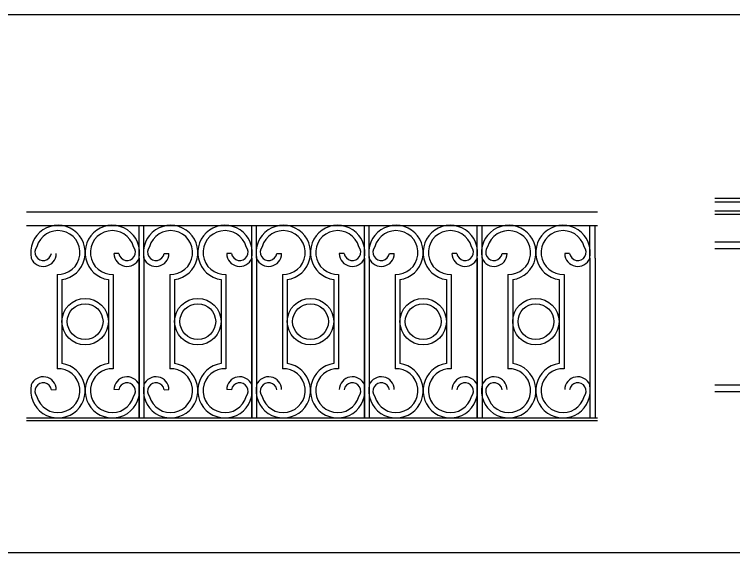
# Model space of a CAD drawing. Extents: x 12262 to 40734, y 30451 to 49613.
# Drawn here: x 28071 to 30762, y 41008 to 43021 of the extents above; entities that cross this region are included whole.
import ezdxf

# ---------------------------------------------------------------- set-up
doc = ezdxf.new("R2010")
doc.units = 0
doc.header["$LTSCALE"] = 0.85
doc.header["$MEASUREMENT"] = 0
doc.layers.get('0').update_dxf_attribs({"linetype": 'CONTINUOUS'})
doc.layers.add('www.cad-blocks.net', color=7, linetype='CONTINUOUS')

# ---------------------------------------------------------------- blocks, each defined once
blk = doc.blocks.new('A$C700D6C63')
for p, q in [((0, 780), (2137.5, 780)), ((0, 730), (220, 730)), ((220, 730), (400, 730)), ((400, 730), (2137.5, 730)), ((421.6, 10), (421.6, 730)), ((421.6, 606.9), (421.6, 730)), ((440, 606.9), (440, 730)), ((843.3, 10), (843.3, 730)), ((843.3, 606.9), (843.3, 730)), ((861.6, 606.9), (861.6, 730)), ((1264.9, 10), (1264.9, 730)), ((1264.9, 606.9), (1264.9, 730)), ((1283.3, 606.9), (1283.3, 730)), ((1686.5, 606.9), (1686.5, 730)), ((1686.8, 10), (1686.8, 730)), ((1705.2, 606.9), (1705.2, 730)), ((2108.4, 606.9), (2108.4, 730)), ((2128.4, 606.9), (2128.4, 730)), ((346.1, 624.5), (328, 624.3)), ((515.6, 624.5), (533.7, 624.3)), ((767.7, 624.5), (749.6, 624.3)), ((937.2, 624.5), (955.3, 624.3)), ((1189.3, 624.5), (1171.2, 624.3)), ((1358.8, 624.5), (1376.9, 624.3)), ((1611, 624.5), (1592.9, 624.3)), ((1780.7, 624.5), (1798.8, 624.3)), ((2032.9, 624.5), (2014.8, 624.3)), ((421.6, 606.9), (421.6, 10)), ((440, 606.9), (440, 10)), ((843.3, 606.9), (843.3, 10)), ((861.6, 606.9), (861.6, 10)), ((1264.9, 606.9), (1264.9, 10)), ((1283.3, 606.9), (1283.3, 10)), ((1686.5, 606.9), (1686.5, 10)), ((1686.8, 606.9), (1686.8, 10)), ((1705.2, 606.9), (1705.2, 10)), ((2108.4, 606.9), (2108.4, 10)), ((2128.4, 606.9), (2128.4, 10)), ((114.8, 546), (114.8, 194)), ((325.2, 546), (325.2, 194)), ((536.4, 546), (536.4, 194)), ((746.9, 546), (746.9, 194)), ((958, 546), (958, 194)), ((1168.5, 546), (1168.5, 194)), ((1379.7, 546), (1379.7, 194)), ((1590.1, 546), (1590.1, 194)), ((1801.6, 546), (1801.6, 194)), ((2012, 546), (2012, 194)), ((133.1, 527), (133.1, 213)), ((306.9, 527), (306.9, 213)), ((554.7, 527), (554.7, 213)), ((728.6, 527), (728.6, 213)), ((976.4, 527), (976.4, 213)), ((1150.2, 527), (1150.2, 213)), ((1398, 527), (1398, 213)), ((1571.8, 527), (1571.8, 213)), ((1819.9, 527), (1819.9, 213)), ((1993.7, 527), (1993.7, 213)), ((93.9, 115.5), (112, 115.7)), ((346.1, 115.5), (328, 115.7)), ((515.6, 115.5), (533.7, 115.7)), ((767.7, 115.5), (749.6, 115.7)), ((0, 10), (220, 10)), ((220, 10), (400, 10)), ((400, 10), (2137.5, 10)), ((0, 0), (2137.5, 0))]:
    blk.add_line(p, q)
for centre, radius in [((220, 370), 86.9), ((220, 370), 66.9), ((641.6, 370), 86.9), ((641.6, 370), 66.9), ((1063.3, 370), 86.9), ((1063.3, 370), 66.9), ((1484.9, 370), 86.9), ((1484.9, 370), 66.9), ((1906.8, 370), 86.9), ((1906.8, 370), 66.9)]:
    blk.add_circle(centre, radius)
for centre, radius, start, end in [((118.3, 628), 102.1, 278.3468, 191.8927), ((321.7, 628), 102.1, 348.1073, 261.6532), ((539.9, 628), 102.1, 278.3468, 191.8927), ((743.4, 628), 102.1, 348.1073, 261.6532), ((961.5, 628), 102.1, 278.3468, 191.8927), ((1165, 628), 102.1, 348.1073, 261.6532), ((1383.2, 628), 102.1, 278.3468, 191.8927), ((1586.6, 628), 102.1, 348.1073, 261.6532), ((1805.1, 628), 102.1, 278.3468, 191.8927), ((2008.5, 628), 102.1, 348.1073, 261.6532), ((118.3, 628), 82.1, 267.5678, 164.8795), ((321.7, 628), 82.1, 15.1205, 272.4322), ((539.9, 628), 82.1, 267.5678, 164.8795), ((743.4, 628), 82.1, 15.1205, 272.4322), ((961.5, 628), 82.1, 267.5678, 164.8795), ((1165, 628), 82.1, 15.1205, 272.4322), ((1383.2, 628), 82.1, 267.5678, 164.8795), ((1586.6, 628), 82.1, 15.1205, 272.4322), ((1805.1, 628), 82.1, 267.5678, 164.8795), ((2008.5, 628), 82.1, 15.1205, 272.4322), ((63.2, 629.8), 31.2, 140.9601, 350.3105), ((376.8, 629.8), 31.2, 189.6895, 39.0399), ((484.9, 629.8), 31.2, 140.9601, 350.3105), ((798.4, 629.8), 31.2, 189.6895, 39.0399), ((906.5, 629.8), 31.2, 140.9601, 350.3105), ((1220.1, 629.8), 31.2, 189.6895, 39.0399), ((1328.1, 629.8), 31.2, 140.9601, 350.3105), ((1641.7, 629.8), 31.2, 189.6895, 39.0399), ((1750, 629.8), 31.2, 140.9601, 350.3105), ((2063.6, 629.8), 31.2, 189.6895, 39.0399), ((63.5, 624.9), 48.6, 201.731, 359.2499), ((376.5, 624.9), 48.6, 180.7501, 338.269), ((485.1, 624.9), 48.6, 201.731, 359.2499), ((798.2, 624.9), 48.6, 180.7501, 338.269), ((906.7, 624.9), 48.6, 201.731, 359.2499), ((1219.8, 624.9), 48.6, 180.7501, 338.269), ((1328.4, 624.9), 48.6, 201.731, 359.2499), ((1641.4, 624.9), 48.6, 180.7501, 338.269), ((1750.3, 624.9), 48.6, 201.731, 359.2499), ((2063.3, 624.9), 48.6, 180.7501, 338.269), ((118.3, 112), 102.1, 168.1073, 81.6532), ((118.3, 112), 82.1, 195.1205, 92.4322), ((321.7, 112), 102.1, 98.3468, 11.8927), ((321.7, 112), 82.1, 87.5678, 344.8795), ((539.9, 112), 102.1, 168.1073, 81.6532), ((539.9, 112), 82.1, 195.1205, 92.4322), ((743.4, 112), 102.1, 98.3468, 11.8927), ((743.4, 112), 82.1, 87.5678, 344.8795), ((961.5, 112), 102.1, 168.1073, 81.6532), ((961.5, 112), 82.1, 195.1205, 92.4322), ((1165, 112), 102.1, 98.3468, 11.8927), ((1165, 112), 82.1, 87.5678, 344.8795), ((1383.2, 112), 102.1, 168.1073, 81.6532), ((1383.2, 112), 82.1, 195.1205, 92.4322), ((1586.6, 112), 102.1, 98.3468, 11.8927), ((1586.6, 112), 82.1, 87.5678, 344.8795), ((1805.1, 112), 102.1, 168.1073, 81.6532), ((1805.1, 112), 82.1, 195.1205, 92.4322), ((2008.5, 112), 102.1, 98.3468, 11.8927), ((2008.5, 112), 82.1, 87.5678, 344.8795), ((63.5, 115.1), 48.6, 0.7501, 158.269), ((376.5, 115.1), 48.6, 21.731, 179.2499), ((485.1, 115.1), 48.6, 0.7501, 158.269), ((798.2, 115.1), 48.6, 21.731, 179.2499), ((906.7, 115.1), 48.6, 0.7501, 158.269), ((1219.8, 115.1), 48.6, 21.731, 179.2499), ((1328.4, 115.1), 48.6, 0.7501, 158.269), ((1641.4, 115.1), 48.6, 21.731, 179.2499), ((1750.3, 115.1), 48.6, 0.7501, 158.269), ((2063.3, 115.1), 48.6, 21.731, 179.2499), ((63.2, 110.2), 31.2, 9.6895, 219.0399), ((376.8, 110.2), 31.2, 320.9601, 170.3105), ((484.9, 110.2), 31.2, 9.6895, 219.0399), ((798.4, 110.2), 31.2, 320.9601, 170.3105), ((906.5, 110.2), 31.2, 9.6895, 219.0399), ((1220.1, 110.2), 31.2, 320.9601, 170.3105), ((1328.1, 110.2), 31.2, 9.6895, 219.0399), ((1641.7, 110.2), 31.2, 320.9601, 170.3105), ((1750, 110.2), 31.2, 9.6895, 219.0399), ((2063.6, 110.2), 31.2, 320.9601, 170.3105)]:
    blk.add_arc(centre, radius, start, end)
blk = doc.blocks.new('A$C22B50643')
for p, q in [((1120, 830), (0, 830)), ((1120, 817), (0, 817)), ((1120, 783), (0, 783)), ((1120, 770), (0, 770)), ((1120, 667.5), (0, 667.5)), ((1120, 642.5), (0, 642.5)), ((1120, 132.5), (0, 132.5)), ((1120, 107.5), (0, 107.5))]:
    blk.add_line(p, q)
blk = doc.blocks.new('FORMAT')
at = {"layer": 'www.cad-blocks.net', "color": 155, "true_color": 0x546d8e}
for p, q in [((14872.5, 43021), (35345.5, 43021)), ((14872.5, 41008.5), (35345.5, 41008.5))]:
    blk.add_line(p, q, dxfattribs=at)

msp = doc.modelspace()

# ---------------------------------------------------------------- block references
for name, p in [('FORMAT', (0, 0)), ('A$C22B50643', (30691.4, 41502.2)), ('A$C700D6C63', (28115.6, 41502.2))]:
    msp.add_blockref(name, p)

doc.saveas('drawing.dxf')
